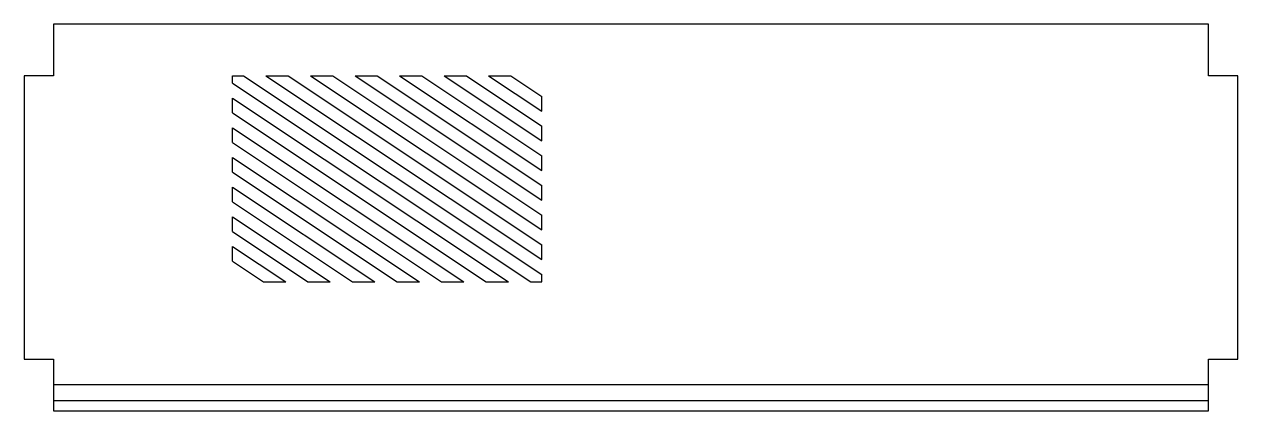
# Model space of a CAD drawing. Header units: millimetres. Extents: x 22 to 258, y 88 to 163.
import ezdxf

# ---------------------------------------------------------------- set-up
doc = ezdxf.new("R2010")
doc.units = ezdxf.units.MM

msp = doc.modelspace()

# ---------------------------------------------------------------- linework, layer by layer
at = {"color": 7, "linetype": 'Continuous', "lineweight": 25}
for p, q in [((27.99, 163.23), (27.99, 153.23)), ((251.99, 163.23), (27.99, 163.23)), ((251.99, 153.23), (251.99, 163.23)), ((22.29, 153.23), (22.29, 98.23)), ((27.99, 153.23), (22.29, 153.23)), ((62.69, 153.23), (64.85, 153.23)), ((62.69, 151.79), (62.69, 153.23)), ((64.85, 153.23), (122.69, 114.67)), ((69.17, 153.23), (73.49, 153.23)), ((69.17, 153.23), (122.69, 117.55)), ((73.49, 153.23), (122.69, 120.43)), ((77.81, 153.23), (82.13, 153.23)), ((77.81, 153.23), (122.69, 123.31)), ((82.13, 153.23), (122.69, 126.19)), ((86.45, 153.23), (90.77, 153.23)), ((86.45, 153.23), (122.69, 129.07)), ((90.77, 153.23), (122.69, 131.95)), ((95.09, 153.23), (99.41, 153.23)), ((95.09, 153.23), (122.69, 134.83)), ((99.41, 153.23), (122.69, 137.71)), ((103.73, 153.23), (108.05, 153.23)), ((103.73, 153.23), (122.69, 140.59)), ((108.05, 153.23), (122.69, 143.47)), ((112.37, 153.23), (116.69, 153.23)), ((112.37, 153.23), (122.69, 146.35)), ((116.69, 153.23), (122.69, 149.23)), ((257.69, 153.23), (251.99, 153.23)), ((257.69, 98.23), (257.69, 153.23)), ((62.69, 151.79), (120.53, 113.23)), ((62.69, 148.91), (116.21, 113.23)), ((62.69, 146.03), (62.69, 148.91)), ((122.69, 146.35), (122.69, 149.23)), ((62.69, 146.03), (111.89, 113.23)), ((62.69, 143.15), (107.57, 113.23)), ((62.69, 140.27), (62.69, 143.15)), ((122.69, 140.59), (122.69, 143.47)), ((62.69, 140.27), (103.25, 113.23)), ((62.69, 137.39), (98.93, 113.23)), ((62.69, 134.51), (62.69, 137.39)), ((122.69, 134.83), (122.69, 137.71)), ((62.69, 134.51), (94.61, 113.23)), ((122.69, 129.07), (122.69, 131.95)), ((62.69, 131.63), (90.29, 113.23)), ((62.69, 128.75), (62.69, 131.63)), ((62.69, 128.75), (85.97, 113.23)), ((62.69, 125.87), (81.65, 113.23)), ((62.69, 122.99), (62.69, 125.87)), ((122.69, 123.31), (122.69, 126.19)), ((62.69, 122.99), (77.33, 113.23)), ((62.69, 120.11), (73.01, 113.23)), ((62.69, 117.23), (62.69, 120.11)), ((122.69, 117.55), (122.69, 120.43)), ((62.69, 117.23), (68.69, 113.23)), ((68.69, 113.23), (73.01, 113.23)), ((77.33, 113.23), (81.65, 113.23)), ((85.97, 113.23), (90.29, 113.23)), ((94.61, 113.23), (98.93, 113.23)), ((103.25, 113.23), (107.57, 113.23)), ((111.89, 113.23), (116.21, 113.23)), ((120.53, 113.23), (122.69, 113.23)), ((122.69, 113.23), (122.69, 114.67)), ((22.29, 98.23), (27.99, 98.23)), ((27.99, 98.23), (27.99, 93.23)), ((251.99, 98.23), (257.69, 98.23)), ((251.99, 93.23), (251.99, 98.23)), ((27.99, 93.23), (27.99, 90.23)), ((251.99, 90.23), (251.99, 93.23)), ((27.99, 90.23), (27.99, 88.23)), ((251.99, 88.23), (251.99, 90.23)), ((27.99, 88.23), (251.99, 88.23))]:
    msp.add_line(p, q, dxfattribs=at)
at = {"color": 5, "linetype": 'Continuous', "lineweight": 25}
for p, q in [((251.99, 93.23), (27.99, 93.23)), ((27.99, 90.23), (251.99, 90.23))]:
    msp.add_line(p, q, dxfattribs=at)

doc.saveas('drawing.dxf')
